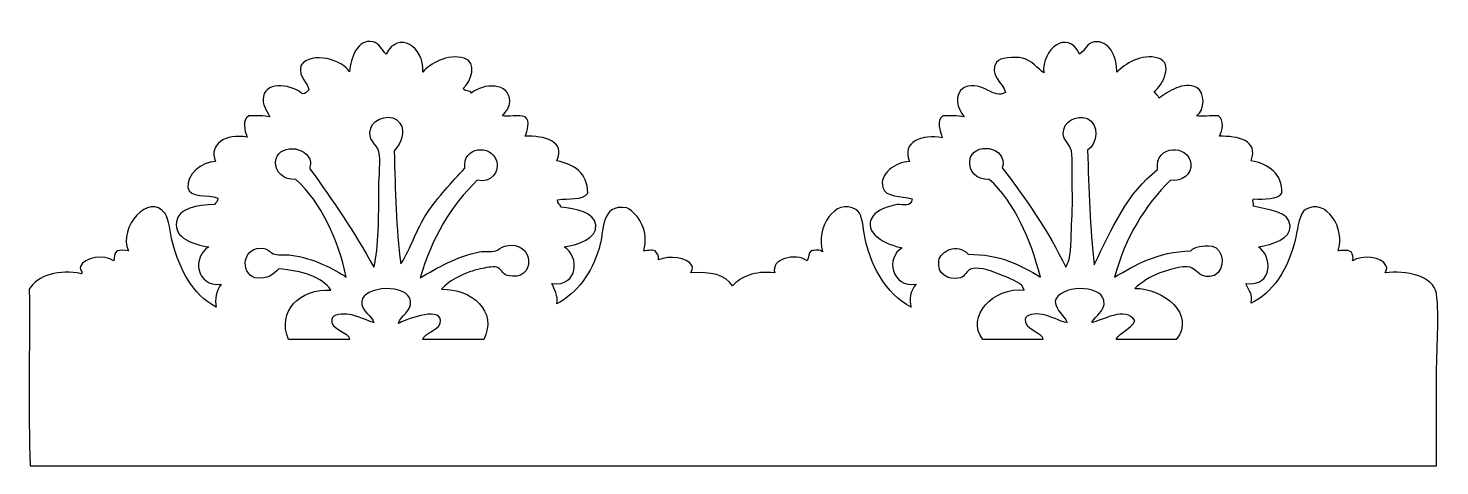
# Model space of a CAD drawing. Header units: centimetres. Extents: x -6.8 to 6.8, y -2 to 2.2.
import ezdxf

# ---------------------------------------------------------------- set-up
doc = ezdxf.new("R2010")
doc.units = ezdxf.units.CM
doc.header["$MEASUREMENT"] = 0
doc.layers.add('Layer 1', color=7, linetype='Continuous')

msp = doc.modelspace()

# ---------------------------------------------------------------- linework, layer by layer
at = {"layer": 'Layer 1'}
for points, knots in [([(-3.3364, 1.91482), (-3.22504, 2.1444), (-2.96289, 1.9861), (-2.98509, 1.74308), (-2.98509, 1.74308), (-2.91934, 1.8206), (-2.74525, 1.92326), (-2.58692, 1.8758), (-2.58692, 1.8758), (-2.46233, 1.83847), (-2.51622, 1.65032), (-2.59473, 1.58693), (-2.59473, 1.58693), (-2.58875, 1.55126), (-2.5294, 1.56896), (-2.51668, 1.54007), (-2.51668, 1.54007), (-2.40362, 1.64008), (-2.14901, 1.64334), (-2.14973, 1.46202), (-2.14973, 1.46202), (-2.14999, 1.39614), (-2.18595, 1.36825), (-2.21998, 1.32145), (-2.21998, 1.32145), (-2.17294, 1.3105), (-2.0593, 1.33547), (-2.00135, 1.31364), (-2.00135, 1.31364), (-1.95092, 1.26863), (-1.97902, 1.18114), (-2.00135, 1.12626), (-2.00135, 1.12626), (-1.82061, 1.13274), (-1.60789, 1.08141), (-1.69687, 0.89205), (-1.69687, 0.89205), (-1.53188, 0.85406), (-1.40191, 0.78103), (-1.40019, 0.57974), (-1.40019, 0.57974), (-1.44583, 0.50828), (-1.58767, 0.53299), (-1.68906, 0.5173), (-1.68906, 0.5173), (-1.69459, 0.47793), (-1.66027, 0.47841), (-1.65784, 0.44703), (-1.65784, 0.44703), (-1.51727, 0.42904), (-1.33285, 0.39835), (-1.32211, 0.27526), (-1.32211, 0.27526), (-1.31073, 0.14479), (-1.48525, 0.08468), (-1.62659, 0.06447), (-1.62659, 0.06447), (-1.47435, -0.02525), (-1.48956, -0.32137), (-1.74372, -0.28684), (-1.74372, -0.28684), (-1.7298, -0.32092), (-1.67808, -0.41379), (-1.69686, -0.48202), (-1.69686, -0.48202), (-1.50181, -0.37759), (-1.36391, -0.18719), (-1.29088, 0.04887), (-1.29088, 0.04887), (-1.24045, 0.21185), (-1.27979, 0.48549), (-1.02542, 0.43924), (-1.02542, 0.43924), (-0.90191, 0.37249), (-0.81328, 0.21516), (-0.86146, 0.02546), (-0.86146, 0.02546), (-0.8491, 0.02424), (-0.78592, 0.04298), (-0.75216, 0.02546), (-0.75216, 0.02546), (-0.73494, 0.00366), (-0.71644, -0.01693), (-0.72094, -0.06042), (-0.72094, -0.06042), (-0.62085, -0.01592), (-0.44196, -0.0301), (-0.40082, -0.11508), (-0.40082, -0.11508), (-0.38468, -0.14376), (-0.40291, -0.15829), (-0.40863, -0.18533), (-0.40863, -0.18533), (-0.21927, -0.17033), (-0.07473, -0.20017), (-0.01046, -0.31027), (-0.01046, -0.31027), (0.07688, -0.2206), (0.19523, -0.162), (0.39554, -0.18533), (0.39554, -0.18533), (0.354, -0.05116), (0.59424, 0.01226), (0.70783, -0.0682), (0.70783, -0.0682), (0.72048, -0.03658), (0.72029, 0.00781), (0.74688, 0.02549), (0.74688, 0.02549), (0.78077, 0.03412), (0.83311, 0.04017), (0.85621, 0.01766), (0.85621, 0.01766), (0.78591, 0.2519), (0.97612, 0.54119), (1.1763, 0.42366), (1.1763, 0.42366), (1.23168, 0.39114), (1.23967, 0.28917), (1.25438, 0.19723), (1.25438, 0.19723), (1.3019, -0.09955), (1.46425, -0.39194), (1.70719, -0.51326), (1.70719, -0.51326), (1.67891, -0.45114), (1.70211, -0.34149), (1.75405, -0.29463), (1.75405, -0.29463), (1.51632, -0.32543), (1.45671, -0.0396), (1.62133, 0.05668), (1.62133, 0.05668), (1.47451, 0.08049), (1.22723, 0.19895), (1.34026, 0.36116), (1.34026, 0.36116), (1.37876, 0.41646), (1.49414, 0.46083), (1.5745, 0.47046), (1.5745, 0.47046), (1.62064, 0.47604), (1.7106, 0.44271), (1.71505, 0.52512), (1.71505, 0.52512), (1.60911, 0.55743), (1.46041, 0.53814), (1.43398, 0.63442), (1.43398, 0.63442), (1.39757, 0.76703), (1.55325, 0.87868), (1.6916, 0.88427), (1.6916, 0.88427), (1.60664, 1.06969), (1.8155, 1.15232), (2.00391, 1.11067), (2.00391, 1.11067), (1.98544, 1.17552), (1.94335, 1.2785), (2.01172, 1.32146), (2.01172, 1.32146), (2.08107, 1.32059), (2.15645, 1.32564), (2.21471, 1.31365), (2.21471, 1.31365), (2.14997, 1.38826), (2.10835, 1.52492), (2.21471, 1.59472), (2.21471, 1.59472), (2.40381, 1.6697), (2.49361, 1.46862), (2.61288, 1.54789), (2.61288, 1.54789), (2.59092, 1.63377), (2.44773, 1.72172), (2.52702, 1.83676), (2.52702, 1.83676), (2.55925, 1.88349), (2.69133, 1.8933), (2.77684, 1.87579), (2.77684, 1.87579), (2.86423, 1.85788), (2.92517, 1.77176), (2.97983, 1.73524), (2.97983, 1.73524), (2.95853, 1.95712), (3.20568, 2.16294), (3.32334, 1.91481), (3.32334, 1.91481), (3.38263, 1.95262), (3.39293, 2.0203), (3.46389, 2.03194), (3.46389, 2.03194), (3.60684, 2.0553), (3.68225, 1.89483), (3.68252, 1.74307), (3.68252, 1.74307), (3.75488, 1.81602), (3.92202, 1.92606), (4.08069, 1.87579), (4.08069, 1.87579), (4.22687, 1.82949), (4.12511, 1.61727), (4.04164, 1.5557), (4.04164, 1.5557), (4.05656, 1.53419), (4.0763, 1.51747), (4.0885, 1.49323), (4.0885, 1.49323), (4.16965, 1.55199), (4.327, 1.65902), (4.44765, 1.59472), (4.44765, 1.59472), (4.53017, 1.55075), (4.53015, 1.37535), (4.44765, 1.32146), (4.44765, 1.32146), (4.49509, 1.31453), (4.58761, 1.32617), (4.65844, 1.32146), (4.65844, 1.32146), (4.7167, 1.28484), (4.69577, 1.17951), (4.66627, 1.12628), (4.66627, 1.12628), (4.84246, 1.12882), (5.0464, 1.09114), (4.97075, 0.89207), (4.97075, 0.89207), (5.13887, 0.86053), (5.27558, 0.76227), (5.26743, 0.57976), (5.26743, 0.57976), (5.22118, 0.51668), (5.10558, 0.52301), (4.99417, 0.52512), (4.99417, 0.52512), (4.97488, 0.50485), (5.00176, 0.48683), (4.99417, 0.45485), (4.99417, 0.45485), (5.13133, 0.41749), (5.34001, 0.41056), (5.34551, 0.26747), (5.34551, 0.26747), (5.35043, 0.13936), (5.17866, 0.08861), (5.041, 0.06448), (5.041, 0.06448), (5.17372, -0.01572), (5.19038, -0.31665), (4.9239, -0.28683), (4.9239, -0.28683), (4.927, -0.33067), (4.99446, -0.37756), (4.97076, -0.47421), (4.97076, -0.47421), (5.17012, -0.38962), (5.3375, -0.14179), (5.40015, 0.15817), (5.40015, 0.15817), (5.42073, 0.25678), (5.43571, 0.38963), (5.49384, 0.42363), (5.49384, 0.42363), (5.69207, 0.53954), (5.88333, 0.23903), (5.80613, 0.02546), (5.80613, 0.02546), (5.82378, 0.02946), (5.89892, 0.04033), (5.93107, 0.01763), (5.93107, 0.01763), (5.94644, -0.00954), (5.96047, -0.03079), (5.94668, -0.06823), (5.94668, -0.06823), (6.03357, -0.00952), (6.22801, -0.03124), (6.2668, -0.11509), (6.2668, -0.11509), (6.2827, -0.14351), (6.26815, -0.16171), (6.25899, -0.18534), (6.25899, -0.18534), (6.45518, -0.1543), (6.72746, -0.21894), (6.75085, -0.38052), (6.75085, -0.38052), (6.78329, -0.60457), (6.75085, -0.91707), (6.75085, -1.20811), (6.75085, -1.20811), (6.75088, -1.50296), (6.75085, -1.79276), (6.75085, -2.03567), (6.75085, -2.03567), (2.24841, -2.03567), (-2.25326, -2.03567), (-6.75589, -2.03567), (-6.75589, -2.03567), (-6.77396, -1.51725), (-6.75864, -0.89878), (-6.7637, -0.34146), (-6.7637, -0.34146), (-6.68692, -0.20949), (-6.46869, -0.14646), (-6.26403, -0.19313), (-6.26403, -0.19313), (-6.24255, -0.1694), (-6.28454, -0.16172), (-6.27184, -0.12288), (-6.27184, -0.12288), (-6.24012, -0.03358), (-6.03922, -0.00511), (-5.95175, -0.06822), (-5.95175, -0.06822), (-5.9472, -0.03906), (-5.95061, 0.00393), (-5.9205, 0.02547), (-5.9205, 0.02547), (-5.88632, 0.03529), (-5.84538, 0.03529), (-5.81117, 0.02547), (-5.81117, 0.02547), (-5.91489, 0.25238), (-5.61181, 0.5943), (-5.45986, 0.38459), (-5.45986, 0.38459), (-5.41938, 0.32874), (-5.41393, 0.20076), (-5.38961, 0.11133), (-5.38961, 0.11133), (-5.31629, -0.1582), (-5.20226, -0.38881), (-4.968, -0.51325), (-4.968, -0.51325), (-4.98417, -0.44774), (-4.96744, -0.34241), (-4.92114, -0.29462), (-4.92114, -0.29462), (-5.16397, -0.32108), (-5.20237, -0.02747), (-5.03824, 0.0645), (-5.03824, 0.0645), (-5.19389, 0.08831), (-5.37408, 0.14766), (-5.35055, 0.30651), (-5.35055, 0.30651), (-5.33113, 0.43769), (-5.1519, 0.46804), (-4.9836, 0.47045), (-4.9836, 0.47045), (-4.97175, 0.48982), (-4.95293, 0.50225), (-4.95235, 0.53292), (-4.95235, 0.53292), (-5.0456, 0.57256), (-5.22899, 0.52967), (-5.2414, 0.63442), (-5.2414, 0.63442), (-5.25513, 0.74994), (-5.10824, 0.88525), (-4.97597, 0.88427), (-4.97597, 0.88427), (-5.04206, 1.05553), (-4.88128, 1.15071), (-4.67146, 1.11848), (-4.67146, 1.11848), (-4.69641, 1.18701), (-4.72205, 1.2798), (-4.65585, 1.32147), (-4.65585, 1.32147), (-4.5865, 1.3206), (-4.51115, 1.32565), (-4.45286, 1.31366), (-4.45286, 1.31366), (-4.48289, 1.382), (-4.53316, 1.42465), (-4.51533, 1.50884), (-4.51533, 1.50884), (-4.48244, 1.66391), (-4.22278, 1.61581), (-4.14057, 1.53228), (-4.14057, 1.53228), (-4.10972, 1.5353), (-4.0981, 1.55749), (-4.0781, 1.57133), (-4.0781, 1.57133), (-4.08358, 1.63943), (-4.17944, 1.68285), (-4.15618, 1.80554), (-4.15618, 1.80554), (-4.05421, 1.95267), (-3.74676, 1.8551), (-3.68774, 1.74312), (-3.68774, 1.74312), (-3.6743, 1.88274), (-3.61445, 2.06424), (-3.46131, 2.03199), (-3.46131, 2.03199), (-3.40265, 2.01956), (-3.38079, 1.95747), (-3.3364, 1.91482)], [0, 0, 0, 0, 0.00980392, 0.00980392, 0.00980392, 0.00980392, 0.01960784, 0.01960784, 0.01960784, 0.01960784, 0.02941176, 0.02941176, 0.02941176, 0.02941176, 0.03921569, 0.03921569, 0.03921569, 0.03921569, 0.04901961, 0.04901961, 0.04901961, 0.04901961, 0.05882353, 0.05882353, 0.05882353, 0.05882353, 0.06862745, 0.06862745, 0.06862745, 0.06862745, 0.07843137, 0.07843137, 0.07843137, 0.07843137, 0.08823529, 0.08823529, 0.08823529, 0.08823529, 0.09803922, 0.09803922, 0.09803922, 0.09803922, 0.10784314, 0.10784314, 0.10784314, 0.10784314, 0.11764706, 0.11764706, 0.11764706, 0.11764706, 0.12745098, 0.12745098, 0.12745098, 0.12745098, 0.1372549, 0.1372549, 0.1372549, 0.1372549, 0.14705882, 0.14705882, 0.14705882, 0.14705882, 0.15686275, 0.15686275, 0.15686275, 0.15686275, 0.16666667, 0.16666667, 0.16666667, 0.16666667, 0.17647059, 0.17647059, 0.17647059, 0.17647059, 0.18627451, 0.18627451, 0.18627451, 0.18627451, 0.19607843, 0.19607843, 0.19607843, 0.19607843, 0.20588235, 0.20588235, 0.20588235, 0.20588235, 0.21568627, 0.21568627, 0.21568627, 0.21568627, 0.2254902, 0.2254902, 0.2254902, 0.2254902, 0.23529412, 0.23529412, 0.23529412, 0.23529412, 0.24509804, 0.24509804, 0.24509804, 0.24509804, 0.25490196, 0.25490196, 0.25490196, 0.25490196, 0.26470588, 0.26470588, 0.26470588, 0.26470588, 0.2745098, 0.2745098, 0.2745098, 0.2745098, 0.28431373, 0.28431373, 0.28431373, 0.28431373, 0.29411765, 0.29411765, 0.29411765, 0.29411765, 0.30392157, 0.30392157, 0.30392157, 0.30392157, 0.31372549, 0.31372549, 0.31372549, 0.31372549, 0.32352941, 0.32352941, 0.32352941, 0.32352941, 0.33333333, 0.33333333, 0.33333333, 0.33333333, 0.34313725, 0.34313725, 0.34313725, 0.34313725, 0.35294118, 0.35294118, 0.35294118, 0.35294118, 0.3627451, 0.3627451, 0.3627451, 0.3627451, 0.37254902, 0.37254902, 0.37254902, 0.37254902, 0.38235294, 0.38235294, 0.38235294, 0.38235294, 0.39215686, 0.39215686, 0.39215686, 0.39215686, 0.40196078, 0.40196078, 0.40196078, 0.40196078, 0.41176471, 0.41176471, 0.41176471, 0.41176471, 0.42156863, 0.42156863, 0.42156863, 0.42156863, 0.43137255, 0.43137255, 0.43137255, 0.43137255, 0.44117647, 0.44117647, 0.44117647, 0.44117647, 0.45098039, 0.45098039, 0.45098039, 0.45098039, 0.46078431, 0.46078431, 0.46078431, 0.46078431, 0.47058824, 0.47058824, 0.47058824, 0.47058824, 0.48039216, 0.48039216, 0.48039216, 0.48039216, 0.49019608, 0.49019608, 0.49019608, 0.49019608, 0.5, 0.5, 0.5, 0.5, 0.50980392, 0.50980392, 0.50980392, 0.50980392, 0.51960784, 0.51960784, 0.51960784, 0.51960784, 0.52941176, 0.52941176, 0.52941176, 0.52941176, 0.53921569, 0.53921569, 0.53921569, 0.53921569, 0.54901961, 0.54901961, 0.54901961, 0.54901961, 0.55882353, 0.55882353, 0.55882353, 0.55882353, 0.56862745, 0.56862745, 0.56862745, 0.56862745, 0.57843137, 0.57843137, 0.57843137, 0.57843137, 0.58823529, 0.58823529, 0.58823529, 0.58823529, 0.59803922, 0.59803922, 0.59803922, 0.59803922, 0.60784314, 0.60784314, 0.60784314, 0.60784314, 0.61764706, 0.61764706, 0.61764706, 0.61764706, 0.62745098, 0.62745098, 0.62745098, 0.62745098, 0.6372549, 0.6372549, 0.6372549, 0.6372549, 0.64705882, 0.64705882, 0.64705882, 0.64705882, 0.65686275, 0.65686275, 0.65686275, 0.65686275, 0.66666667, 0.66666667, 0.66666667, 0.66666667, 0.67647059, 0.67647059, 0.67647059, 0.67647059, 0.68627451, 0.68627451, 0.68627451, 0.68627451, 0.69607843, 0.69607843, 0.69607843, 0.69607843, 0.70588235, 0.70588235, 0.70588235, 0.70588235, 0.71568627, 0.71568627, 0.71568627, 0.71568627, 0.7254902, 0.7254902, 0.7254902, 0.7254902, 0.73529412, 0.73529412, 0.73529412, 0.73529412, 0.74509804, 0.74509804, 0.74509804, 0.74509804, 0.75490196, 0.75490196, 0.75490196, 0.75490196, 0.76470588, 0.76470588, 0.76470588, 0.76470588, 0.7745098, 0.7745098, 0.7745098, 0.7745098, 0.78431373, 0.78431373, 0.78431373, 0.78431373, 0.79411765, 0.79411765, 0.79411765, 0.79411765, 0.80392157, 0.80392157, 0.80392157, 0.80392157, 0.81372549, 0.81372549, 0.81372549, 0.81372549, 0.82352941, 0.82352941, 0.82352941, 0.82352941, 0.83333333, 0.83333333, 0.83333333, 0.83333333, 0.84313725, 0.84313725, 0.84313725, 0.84313725, 0.85294118, 0.85294118, 0.85294118, 0.85294118, 0.8627451, 0.8627451, 0.8627451, 0.8627451, 0.87254902, 0.87254902, 0.87254902, 0.87254902, 0.88235294, 0.88235294, 0.88235294, 0.88235294, 0.89215686, 0.89215686, 0.89215686, 0.89215686, 0.90196078, 0.90196078, 0.90196078, 0.90196078, 0.91176471, 0.91176471, 0.91176471, 0.91176471, 0.92156863, 0.92156863, 0.92156863, 0.92156863, 0.93137255, 0.93137255, 0.93137255, 0.93137255, 0.94117647, 0.94117647, 0.94117647, 0.94117647, 0.95098039, 0.95098039, 0.95098039, 0.95098039, 0.96078431, 0.96078431, 0.96078431, 0.96078431, 0.97058824, 0.97058824, 0.97058824, 0.97058824, 0.98039216, 0.98039216, 0.98039216, 0.98039216, 1, 1, 1, 1]), ([(-3.25834, 0.98576), (-3.18886, 1.06937), (-3.14798, 1.16777), (-3.2037, 1.25119), (-3.2037, 1.25119), (-3.2749, 1.35784), (-3.45511, 1.29974), (-3.48477, 1.20433), (-3.48477, 1.20433), (-3.52234, 1.08347), (-3.42688, 1.06315), (-3.40669, 0.97793), (-3.40669, 0.97793), (-3.38642, 0.89247), (-3.40669, 0.75494), (-3.40669, 0.62659), (-3.40669, 0.62659), (-3.40669, 0.35322), (-3.40764, 0.06353), (-3.45355, -0.13073), (-3.45355, -0.13073), (-3.63942, 0.20386), (-3.84794, 0.51586), (-4.07035, 0.81396), (-4.07035, 0.81396), (-4.07588, 0.84291), (-4.05701, 0.84746), (-4.06254, 0.8764), (-4.06254, 0.8764), (-4.09061, 1.04282), (-4.39097, 1.05862), (-4.39824, 0.8764), (-4.39824, 0.8764), (-4.40181, 0.78702), (-4.3272, 0.70524), (-4.20303, 0.71246), (-4.20303, 0.71246), (-3.95818, 0.48886), (-3.79917, 0.13781), (-3.71897, -0.22443), (-3.71897, -0.22443), (-3.83012, -0.15262), (-4.03261, -0.04211), (-4.24988, -0.01364), (-4.24988, -0.01364), (-4.30015, -0.00703), (-4.36108, -0.01914), (-4.40601, -0.00583), (-4.40601, -0.00583), (-4.44451, 0.0056), (-4.47226, 0.04346), (-4.5075, 0.04883), (-4.5075, 0.04883), (-4.71832, 0.08092), (-4.74488, -0.18773), (-4.59338, -0.23224), (-4.59338, -0.23224), (-4.47104, -0.2505), (-4.42137, -0.19607), (-4.36695, -0.14636), (-4.36695, -0.14636), (-4.15393, -0.16247), (-3.94486, -0.22378), (-3.86728, -0.34937), (-3.86728, -0.34937), (-4.16274, -0.33426), (-4.38983, -0.55384), (-4.27326, -0.82562), (-4.27326, -0.82562), (-4.07808, -0.82562), (-3.88289, -0.82562), (-3.68771, -0.82562), (-3.68771, -0.82562), (-3.68879, -0.74849), (-3.8794, -0.73198), (-3.85948, -0.63041), (-3.85948, -0.63041), (-3.84929, -0.5786), (-3.75534, -0.57355), (-3.68771, -0.58355), (-3.68771, -0.58355), (-3.60823, -0.59535), (-3.51745, -0.64665), (-3.45347, -0.66163), (-3.45347, -0.66163), (-3.46702, -0.59652), (-3.57944, -0.555), (-3.5706, -0.45864), (-3.5706, -0.45864), (-3.55684, -0.30883), (-3.12038, -0.28132), (-3.10216, -0.45864), (-3.10216, -0.45864), (-3.09197, -0.5573), (-3.19728, -0.58789), (-3.21926, -0.66943), (-3.21926, -0.66943), (-3.16846, -0.64197), (-2.82585, -0.5052), (-2.81328, -0.63821), (-2.81328, -0.63821), (-2.80418, -0.7346), (-2.97563, -0.75322), (-2.98502, -0.82559), (-2.98502, -0.82559), (-2.78984, -0.82559), (-2.59465, -0.82559), (-2.39947, -0.82559), (-2.39947, -0.82559), (-2.26107, -0.55304), (-2.51594, -0.33508), (-2.80547, -0.34151), (-2.80547, -0.34151), (-2.72887, -0.25272), (-2.57012, -0.17445), (-2.43071, -0.14633), (-2.43071, -0.14633), (-2.38385, -0.13691), (-2.31829, -0.12072), (-2.27455, -0.13072), (-2.27455, -0.13072), (-2.23666, -0.13937), (-2.21864, -0.19613), (-2.17306, -0.2088), (-2.17306, -0.2088), (-1.89467, -0.28622), (-1.89686, 0.14355), (-2.19648, 0.07227), (-2.19648, 0.07227), (-2.22831, 0.06473), (-2.26294, 0.02999), (-2.28236, 0.02544), (-2.28236, 0.02544), (-2.33295, 0.01356), (-2.38814, 0.02809), (-2.43852, 0.01761), (-2.43852, 0.01761), (-2.6622, -0.02877), (-2.84352, -0.13397), (-3.00846, -0.23221), (-3.00846, -0.23221), (-2.89752, 0.15128), (-2.71379, 0.46208), (-2.46194, 0.70468), (-2.46194, 0.70468), (-2.32571, 0.67211), (-2.24821, 0.7872), (-2.27456, 0.88425), (-2.27456, 0.88425), (-2.32195, 1.05856), (-2.615, 1.0263), (-2.57904, 0.82178), (-2.57904, 0.82178), (-2.70763, 0.68451), (-2.83669, 0.5469), (-2.94599, 0.38458), (-2.94599, 0.38458), (-3.04587, 0.23623), (-3.09466, 0.05615), (-3.19584, -0.0995), (-3.19584, -0.0995), (-3.24186, 0.24389), (-3.24877, 0.59624), (-3.25834, 0.98576)], [0, 0, 0, 0, 0.02380952, 0.02380952, 0.02380952, 0.02380952, 0.04761905, 0.04761905, 0.04761905, 0.04761905, 0.07142857, 0.07142857, 0.07142857, 0.07142857, 0.0952381, 0.0952381, 0.0952381, 0.0952381, 0.11904762, 0.11904762, 0.11904762, 0.11904762, 0.14285714, 0.14285714, 0.14285714, 0.14285714, 0.16666667, 0.16666667, 0.16666667, 0.16666667, 0.19047619, 0.19047619, 0.19047619, 0.19047619, 0.21428571, 0.21428571, 0.21428571, 0.21428571, 0.23809524, 0.23809524, 0.23809524, 0.23809524, 0.26190476, 0.26190476, 0.26190476, 0.26190476, 0.28571429, 0.28571429, 0.28571429, 0.28571429, 0.30952381, 0.30952381, 0.30952381, 0.30952381, 0.33333333, 0.33333333, 0.33333333, 0.33333333, 0.35714286, 0.35714286, 0.35714286, 0.35714286, 0.38095238, 0.38095238, 0.38095238, 0.38095238, 0.4047619, 0.4047619, 0.4047619, 0.4047619, 0.42857143, 0.42857143, 0.42857143, 0.42857143, 0.45238095, 0.45238095, 0.45238095, 0.45238095, 0.47619048, 0.47619048, 0.47619048, 0.47619048, 0.5, 0.5, 0.5, 0.5, 0.52380952, 0.52380952, 0.52380952, 0.52380952, 0.54761905, 0.54761905, 0.54761905, 0.54761905, 0.57142857, 0.57142857, 0.57142857, 0.57142857, 0.5952381, 0.5952381, 0.5952381, 0.5952381, 0.61904762, 0.61904762, 0.61904762, 0.61904762, 0.64285714, 0.64285714, 0.64285714, 0.64285714, 0.66666667, 0.66666667, 0.66666667, 0.66666667, 0.69047619, 0.69047619, 0.69047619, 0.69047619, 0.71428571, 0.71428571, 0.71428571, 0.71428571, 0.73809524, 0.73809524, 0.73809524, 0.73809524, 0.76190476, 0.76190476, 0.76190476, 0.76190476, 0.78571429, 0.78571429, 0.78571429, 0.78571429, 0.80952381, 0.80952381, 0.80952381, 0.80952381, 0.83333333, 0.83333333, 0.83333333, 0.83333333, 0.85714286, 0.85714286, 0.85714286, 0.85714286, 0.88095238, 0.88095238, 0.88095238, 0.88095238, 0.9047619, 0.9047619, 0.9047619, 0.9047619, 0.92857143, 0.92857143, 0.92857143, 0.92857143, 0.95238095, 0.95238095, 0.95238095, 0.95238095, 1, 1, 1, 1]), ([(3.40135, 0.99356), (3.50144, 1.0532), (3.50988, 1.2428), (3.40135, 1.29804), (3.40135, 1.29804), (3.28435, 1.32955), (3.16621, 1.27111), (3.16711, 1.14971), (3.16711, 1.14971), (3.16759, 1.08658), (3.22939, 1.05523), (3.24519, 0.98577), (3.24519, 0.98577), (3.26334, 0.90589), (3.24683, 0.75934), (3.253, 0.61882), (3.253, 0.61882), (3.25874, 0.48841), (3.25017, 0.34942), (3.24519, 0.23626), (3.24519, 0.23626), (3.23873, 0.08934), (3.2477, -0.04094), (3.19055, -0.13069), (3.19055, -0.13069), (3.02344, 0.22266), (2.80667, 0.52643), (2.58156, 0.82181), (2.58156, 0.82181), (2.64408, 1.03602), (2.29094, 1.0792), (2.26925, 0.89208), (2.26925, 0.89208), (2.25766, 0.79183), (2.32947, 0.70735), (2.45663, 0.71251), (2.45663, 0.71251), (2.70441, 0.48402), (2.847, 0.15038), (2.94849, -0.22438), (2.94849, -0.22438), (2.75722, -0.11119), (2.55934, -0.00454), (2.25364, -0.00578), (2.25364, -0.00578), (2.14873, 0.10902), (1.98546, 0.02235), (1.97257, -0.0682), (1.97257, -0.0682), (1.9545, -0.19494), (2.05615, -0.2601), (2.17556, -0.23216), (2.17556, -0.23216), (2.22774, -0.21996), (2.2344, -0.16091), (2.28489, -0.14628), (2.28489, -0.14628), (2.37191, -0.12107), (2.50431, -0.17922), (2.58157, -0.20875), (2.58157, -0.20875), (2.6814, -0.24688), (2.77858, -0.28741), (2.79236, -0.3493), (2.79236, -0.3493), (2.49645, -0.31758), (2.22692, -0.6038), (2.39419, -0.82555), (2.39419, -0.82555), (2.58675, -0.82555), (2.77937, -0.82555), (2.97193, -0.82555), (2.97193, -0.82555), (2.96963, -0.75242), (2.78513, -0.72329), (2.80016, -0.63034), (2.80016, -0.63034), (2.80876, -0.57724), (2.89769, -0.5739), (2.96412, -0.58348), (2.96412, -0.58348), (3.04678, -0.59544), (3.1306, -0.65383), (3.20613, -0.66156), (3.20613, -0.66156), (3.1707, -0.59028), (3.10173, -0.55258), (3.089, -0.45857), (3.089, -0.45857), (3.12228, -0.30106), (3.53162, -0.29045), (3.55744, -0.45076), (3.55744, -0.45076), (3.57427, -0.55522), (3.47904, -0.5867), (3.44034, -0.66155), (3.44034, -0.66155), (3.52641, -0.6497), (3.77493, -0.49415), (3.85412, -0.64594), (3.85412, -0.64594), (3.81665, -0.72817), (3.71577, -0.74701), (3.67457, -0.82551), (3.67457, -0.82551), (3.86713, -0.82551), (4.05972, -0.82551), (4.25231, -0.82551), (4.25231, -0.82551), (4.44585, -0.58024), (4.12581, -0.33188), (3.85411, -0.33362), (3.85411, -0.33362), (3.91322, -0.28009), (3.99796, -0.22022), (4.09615, -0.18529), (4.09615, -0.18529), (4.16537, -0.16066), (4.30215, -0.11086), (4.38502, -0.13065), (4.38502, -0.13065), (4.44191, -0.14425), (4.49585, -0.25746), (4.61926, -0.20873), (4.61926, -0.20873), (4.72419, -0.15587), (4.71739, 0.04413), (4.59582, 0.07234), (4.59582, 0.07234), (4.5065, 0.0784), (4.4285, 0.07311), (4.39283, 0.02551), (4.39283, 0.02551), (4.07258, 0.02305), (3.84871, -0.11742), (3.65893, -0.22434), (3.65893, -0.22434), (3.76691, 0.15695), (3.94844, 0.46466), (4.19765, 0.70474), (4.19765, 0.70474), (4.30933, 0.68484), (4.40066, 0.76456), (4.39283, 0.86087), (4.39283, 0.86087), (4.37746, 1.04952), (4.04022, 1.05267), (4.07271, 0.80623), (4.07271, 0.80623), (3.78344, 0.588), (3.63019, 0.23375), (3.46372, -0.10724), (3.46372, -0.10724), (3.42405, 0.24069), (3.41193, 0.61635), (3.40135, 0.99356)], [0, 0, 0, 0, 0.025, 0.025, 0.025, 0.025, 0.05, 0.05, 0.05, 0.05, 0.075, 0.075, 0.075, 0.075, 0.1, 0.1, 0.1, 0.1, 0.125, 0.125, 0.125, 0.125, 0.15, 0.15, 0.15, 0.15, 0.175, 0.175, 0.175, 0.175, 0.2, 0.2, 0.2, 0.2, 0.225, 0.225, 0.225, 0.225, 0.25, 0.25, 0.25, 0.25, 0.275, 0.275, 0.275, 0.275, 0.3, 0.3, 0.3, 0.3, 0.325, 0.325, 0.325, 0.325, 0.35, 0.35, 0.35, 0.35, 0.375, 0.375, 0.375, 0.375, 0.4, 0.4, 0.4, 0.4, 0.425, 0.425, 0.425, 0.425, 0.45, 0.45, 0.45, 0.45, 0.475, 0.475, 0.475, 0.475, 0.5, 0.5, 0.5, 0.5, 0.525, 0.525, 0.525, 0.525, 0.55, 0.55, 0.55, 0.55, 0.575, 0.575, 0.575, 0.575, 0.6, 0.6, 0.6, 0.6, 0.625, 0.625, 0.625, 0.625, 0.65, 0.65, 0.65, 0.65, 0.675, 0.675, 0.675, 0.675, 0.7, 0.7, 0.7, 0.7, 0.725, 0.725, 0.725, 0.725, 0.75, 0.75, 0.75, 0.75, 0.775, 0.775, 0.775, 0.775, 0.8, 0.8, 0.8, 0.8, 0.825, 0.825, 0.825, 0.825, 0.85, 0.85, 0.85, 0.85, 0.875, 0.875, 0.875, 0.875, 0.9, 0.9, 0.9, 0.9, 0.925, 0.925, 0.925, 0.925, 0.95, 0.95, 0.95, 0.95, 1, 1, 1, 1])]:
    msp.add_open_spline(points, degree=3, knots=knots, dxfattribs=at)

doc.saveas('drawing.dxf')
